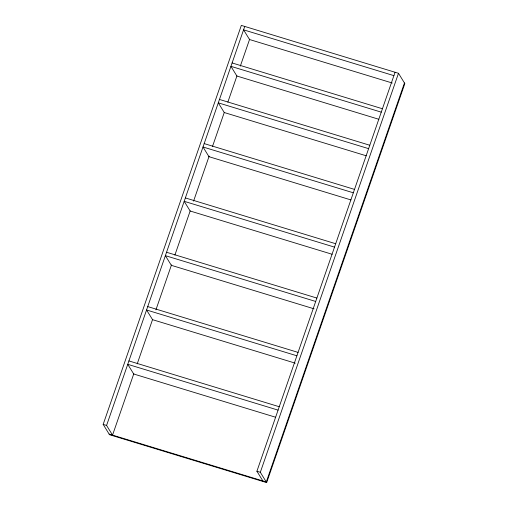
<?xml version="1.0" encoding="UTF-8"?>
<svg xmlns="http://www.w3.org/2000/svg" width="508" height="508" viewBox="0 0 508 508"><rect width="100%" height="100%" fill="white"/><g stroke="black" fill="none" stroke-linecap="round" stroke-linejoin="round"><path stroke-width="0.76" d="M103.162 424.402L241.332 25.4L398.488 73.292L404.838 83.598L266.668 482.6L109.512 434.708L103.162 424.402L106.578 425.437L112.541 435.121L133.839 373.621M106.578 425.437L244.748 26.441M137.211 363.874L152.533 319.621L146.558 309.988L296.888 355.79M155.912 309.874L171.494 264.871M174.873 255.124L190.195 210.871M193.567 201.124L209.15 156.121M212.528 146.374L224.219 112.624M227.851 102.121L236.944 75.87M240.316 66.123L249.669 39.122M262.865 480.93L256.908 471.246L395.072 72.25M266.668 482.6L260.325 472.288L398.488 73.292M404.444 82.969L266.281 481.971L109.125 434.08M393.897 75.641L243.573 29.839L249.53 39.516L392.265 83.014M232.105 62.948L382.429 108.75M381.254 112.147L230.93 66.338L236.887 76.022L378.86 119.285M219.462 99.447L369.792 145.256M368.611 148.654L218.288 102.845L224.25 112.528L366.224 155.785M204.178 143.593L354.501 189.401M353.327 192.799L203.003 146.99L208.959 156.674L350.933 199.93M185.363 197.923L335.686 243.732M334.512 247.129L184.188 201.32L190.151 211.004L332.124 254.267M166.548 252.26L316.878 298.063M315.697 301.46L165.373 255.651L171.336 265.335L314.065 308.826M147.739 306.591L298.063 352.393M152.521 319.665L295.25 363.156M128.924 360.921L279.248 406.73M278.073 410.121L127.749 364.319L133.706 373.996L275.679 417.259M256.908 471.246L260.325 472.288"/></g></svg>
